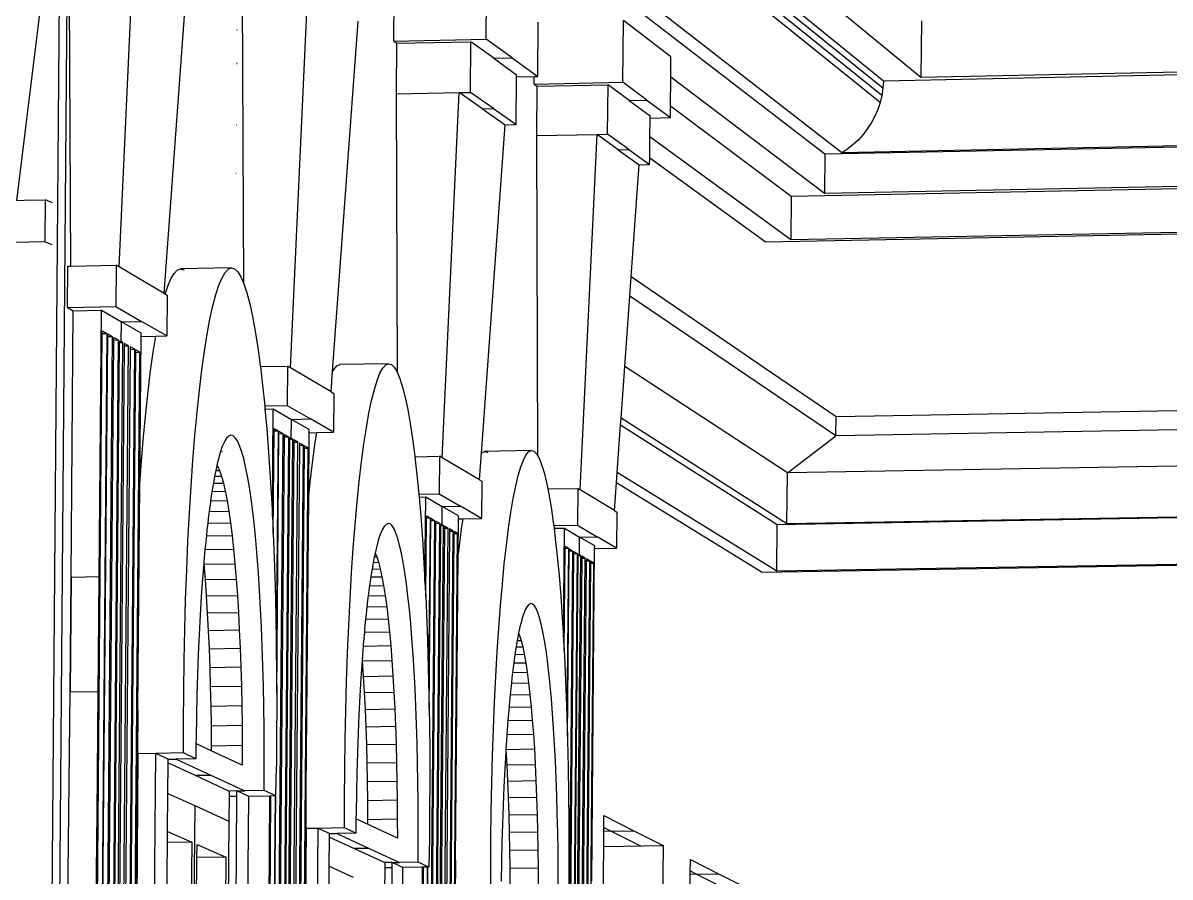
# Model space of a CAD drawing. Extents: x -106 to 80, y -44 to 65.
# Drawn here: x 62.08 to 70.82, y 19.12 to 25.62 of the extents above; entities that cross this region are included whole.
import ezdxf

# ---------------------------------------------------------------- set-up
doc = ezdxf.new("R2010")
doc.units = 0
doc.layers.get('0').update_dxf_attribs({"linetype": 'CONTINUOUS'})

msp = doc.modelspace()

# ---------------------------------------------------------------- linework, layer by layer
for p, q in [((62.0375, 24.2703), (62.4242, 27.378)), ((62.8179, 23.7632), (62.9562, 26.8181)), ((62.1855, -2.7192), (62.4309, 26.7885)), ((62.4494, 23.77), (62.4332, 26.8059)), ((68.9228, 25.205), (67.1838, 26.6389)), ((63.1599, 23.5611), (63.3764, 26.522)), ((68.6335, 25.1235), (66.9532, 26.4844)), ((68.6248, 25.0693), (66.904, 26.4582)), ((62.1266, -2.7403), (62.3679, 26.3141)), ((64.9083, 25.4836), (64.9125, 25.9671)), ((65.612, 25.4988), (65.6163, 25.9827)), ((68.3209, 24.633), (66.6216, 25.9525)), ((63.7665, 23.6357), (63.7562, 25.894)), ((64.121, 22.9956), (64.2553, 25.9051)), ((68.6375, 25.1779), (67.7553, 25.8948)), ((68.1906, 24.621), (66.6203, 25.8323)), ((68.6117, 25.0157), (67.7538, 25.7056)), ((64.443, 22.9666), (64.6372, 25.636)), ((66.0051, 25.2131), (66.0087, 25.6265)), ((66.6535, 25.1693), (66.6577, 25.6406)), ((67.0188, 25.3644), (66.6577, 25.6406)), ((68.9275, 25.6371), (68.9228, 25.205)), ((63.7181, 25.5663), (63.714, 25.5691)), ((64.9083, 25.4836), (65.612, 25.4988)), ((64.9083, 25.4836), (64.9327, 25.4663)), ((64.9294, 25.0809), (64.9327, 25.4663)), ((64.9327, 25.4663), (65.4951, 25.4784)), ((65.4917, 25.0928), (65.4951, 25.4784)), ((65.6704, 25.3518), (65.4951, 25.4784)), ((65.8101, 25.3548), (65.612, 25.4988)), ((65.6704, 25.3518), (65.8101, 25.3548)), ((65.6704, 25.3518), (65.8432, 25.2269)), ((65.8101, 25.3548), (66.0051, 25.2131)), ((67.0174, 25.208), (67.0188, 25.3644)), ((63.716, 25.3091), (63.7118, 25.309)), ((63.7119, 25.3157), (63.716, 25.3158)), ((72.4896, 25.2594), (68.6375, 25.1779)), ((72.7822, 25.2867), (68.9228, 25.205)), ((65.8399, 24.8466), (65.8431, 25.2096)), ((65.8431, 25.2096), (65.8432, 25.2269)), ((65.8431, 25.2096), (65.9787, 25.2125)), ((65.9782, 25.155), (65.9787, 25.2125)), ((65.9782, 25.155), (66.6535, 25.1693)), ((65.9782, 25.155), (66.0006, 25.1388)), ((65.9787, 25.2125), (66.0051, 25.2131)), ((66.8355, 25.0338), (66.6535, 25.1693)), ((67.0155, 24.9865), (67.0174, 25.208)), ((68.1873, 24.3214), (67.0174, 25.208)), ((68.6375, 25.1779), (68.6335, 25.1235)), ((64.9294, 25.0809), (65.4073, 25.091)), ((64.9375, 22.9556), (64.9294, 25.0809)), ((65.2767, 22.3104), (65.4073, 25.091)), ((65.4073, 25.091), (65.4917, 25.0928)), ((65.5832, 24.9671), (65.4073, 25.091)), ((65.667, 24.9688), (65.4917, 25.0928)), ((65.9973, 24.7634), (66.0006, 25.1388)), ((66.0006, 25.1388), (66.5403, 25.1502)), ((66.5369, 24.7746), (66.5403, 25.1502)), ((66.7013, 25.031), (66.5403, 25.1502)), ((68.6248, 25.0693), (68.6117, 25.0157)), ((68.6335, 25.1235), (68.6248, 25.0693)), ((66.7013, 25.031), (66.8355, 25.0338)), ((66.7013, 25.031), (66.8602, 24.9133)), ((66.8355, 25.0338), (67.0147, 24.9003)), ((67.0147, 24.9003), (67.0155, 24.9865)), ((67.9347, 24.2986), (67.0155, 24.9865)), ((68.6117, 25.0157), (68.5941, 24.9631)), ((65.5832, 24.9671), (65.667, 24.9688)), ((65.5832, 24.9671), (65.7566, 24.8449)), ((65.667, 24.9688), (65.8399, 24.8466)), ((66.8588, 24.7552), (66.86, 24.8971)), ((66.86, 24.8971), (66.8602, 24.9133)), ((66.86, 24.8971), (67.0147, 24.9003)), ((68.5723, 24.9121), (68.5465, 24.8631)), ((68.5941, 24.9631), (68.5723, 24.9121)), ((63.7079, 24.8463), (63.712, 24.8464)), ((65.5756, 22.3443), (65.7566, 24.8449)), ((65.7566, 24.8449), (65.8399, 24.8466)), ((68.5168, 24.8165), (68.4835, 24.7728)), ((68.5465, 24.8631), (68.5168, 24.8165)), ((65.9973, 24.7634), (66.456, 24.7729)), ((66.0046, 22.324), (65.9973, 24.7634)), ((66.3285, 22.0656), (66.456, 24.7729)), ((66.456, 24.7729), (66.5369, 24.7746)), ((66.6175, 24.6562), (66.456, 24.7729)), ((66.698, 24.6579), (66.5369, 24.7746)), ((66.8573, 24.5927), (66.8588, 24.7552)), ((67.9312, 23.9684), (66.8588, 24.7552)), ((68.4469, 24.7322), (68.4074, 24.6952)), ((68.4835, 24.7728), (68.4469, 24.7322)), ((66.6175, 24.6562), (66.698, 24.6579)), ((66.6175, 24.6562), (66.7769, 24.5411)), ((66.698, 24.6579), (66.8569, 24.5427)), ((72.031, 24.6997), (68.1906, 24.621)), ((72.1647, 24.7118), (68.3209, 24.633)), ((68.3653, 24.662), (68.3209, 24.633)), ((68.4074, 24.6952), (68.3653, 24.662)), ((66.8569, 24.5427), (66.8573, 24.5927)), ((67.7368, 23.9535), (66.8573, 24.5927)), ((68.1906, 24.621), (68.1873, 24.3214)), ((63.7048, 24.4772), (63.7089, 24.4773)), ((66.7165, 23.6908), (66.7769, 24.5411)), ((66.7769, 24.5411), (66.8569, 24.5427)), ((71.7685, 24.3757), (67.9347, 24.2986)), ((72.0276, 24.3987), (68.1873, 24.3214)), ((67.9347, 24.2986), (67.9312, 23.9684)), ((62.0375, 24.2703), (62.0955, 24.2717)), ((62.0955, 24.2717), (62.2541, 24.2754)), ((62.2541, 24.2754), (62.2514, 23.9542)), ((62.31, 24.252), (62.2541, 24.2754)), ((71.5654, 24.0269), (67.7396, 23.9515)), ((71.7647, 24.044), (67.9312, 23.9684)), ((62.2514, 23.9542), (60.4124, 23.9124)), ((62.3074, 23.9312), (62.2514, 23.9542)), ((67.7396, 23.9515), (67.7368, 23.9535)), ((62.4235, 23.4549), (62.4261, 23.7695)), ((62.4261, 23.7695), (62.4494, 23.77)), ((62.4494, 23.77), (62.7949, 23.7768)), ((62.7949, 23.7768), (62.7922, 23.462)), ((62.8179, 23.7632), (62.7949, 23.7768)), ((63.1599, 23.5611), (62.8179, 23.7632)), ((63.1881, 23.617), (63.212, 23.6731)), ((63.212, 23.6731), (63.2361, 23.7137)), ((63.2361, 23.7137), (63.2604, 23.7386)), ((63.2604, 23.7386), (63.2848, 23.7477)), ((63.6725, 23.7552), (63.2848, 23.7477)), ((63.2848, 23.7477), (63.309, 23.741)), ((63.309, 23.741), (63.3106, 23.7395)), ((63.5771, 23.6246), (63.6007, 23.6807)), ((63.6007, 23.6807), (63.6245, 23.7213)), ((63.6245, 23.7213), (63.6485, 23.7462)), ((63.6485, 23.7462), (63.6725, 23.7552)), ((63.6725, 23.7552), (63.6964, 23.7486)), ((63.6964, 23.7486), (63.7202, 23.7262)), ((63.7202, 23.7262), (63.7437, 23.6882)), ((63.7437, 23.6882), (63.7665, 23.6357)), ((66.7058, 23.5408), (66.7165, 23.6908)), ((66.7165, 23.6908), (67.7282, 22.9983)), ((63.1681, 23.5562), (63.1881, 23.617)), ((63.554, 23.5531), (63.5771, 23.6246)), ((63.7665, 23.6357), (63.7668, 23.6349)), ((63.7668, 23.6349), (63.7894, 23.5666)), ((63.1599, 23.5611), (63.1681, 23.5562)), ((63.1681, 23.5562), (63.1823, 23.5479)), ((63.1823, 23.5479), (63.1797, 23.2375)), ((63.5313, 23.4666), (63.554, 23.5531)), ((63.7894, 23.5666), (63.8114, 23.4835)), ((66.6678, 23.0055), (66.7058, 23.5408)), ((68.2746, 22.4773), (66.7058, 23.5408)), ((62.4235, 23.4549), (62.7922, 23.462)), ((62.4235, 23.4549), (62.4682, 23.4293)), ((62.4514, 21.402), (62.4682, 23.4293)), ((62.4682, 23.4293), (62.6829, 23.4335)), ((62.666, 21.4056), (62.6829, 23.4335)), ((62.6829, 23.4335), (62.8347, 23.346)), ((62.7922, 23.462), (62.9873, 23.3489)), ((63.5092, 23.3655), (63.5313, 23.4666)), ((63.8114, 23.4835), (63.8327, 23.3861)), ((62.8334, 23.1942), (62.8347, 23.346)), ((62.8347, 23.346), (62.9873, 23.3489)), ((62.9848, 23.2595), (62.8347, 23.346)), ((63.1797, 23.2375), (62.9873, 23.3489)), ((63.4878, 23.2501), (63.5092, 23.3655)), ((63.8327, 23.3861), (63.8533, 23.2749)), ((62.5525, 6.8598), (62.6894, 23.2563)), ((62.7234, 23.257), (62.5864, 6.8598)), ((62.7642, 23.2337), (62.6273, 6.8606)), ((62.6894, 23.2563), (62.6896, 23.2763)), ((62.6894, 23.2563), (62.7234, 23.257)), ((62.6896, 23.2763), (62.7234, 23.257)), ((62.7303, 23.2331), (62.7304, 23.253)), ((62.7303, 23.2331), (62.7642, 23.2337)), ((62.7304, 23.253), (62.7642, 23.2337)), ((62.9752, 22.1097), (62.9846, 23.2338)), ((62.9846, 23.2338), (62.9848, 23.2595)), ((62.9846, 23.2338), (63.0965, 23.2359)), ((63.0767, 23.1136), (63.0965, 23.2359)), ((63.0965, 23.2359), (63.1797, 23.2375)), ((63.4671, 23.1209), (63.4878, 23.2501)), ((63.8533, 23.2749), (63.8729, 23.1504)), ((62.5934, 6.8606), (62.7303, 23.2331)), ((62.6403, 6.8615), (62.777, 23.2065)), ((62.8108, 23.2071), (62.674, 6.8615)), ((62.6838, 6.8622), (62.8204, 23.1864)), ((62.7096, 6.8621), (62.8463, 23.1869)), ((62.8559, 23.1616), (62.7194, 6.863)), ((62.7529, 6.863), (62.8895, 23.1623)), ((62.777, 23.2065), (62.7772, 23.2263)), ((62.777, 23.2065), (62.8108, 23.2071)), ((62.7772, 23.2263), (62.8108, 23.2071)), ((62.8204, 23.1864), (62.8205, 23.194)), ((62.8204, 23.1864), (62.8463, 23.1869)), ((62.8205, 23.2016), (62.8334, 23.1942)), ((62.8205, 23.194), (62.8205, 23.2016)), ((62.8205, 23.194), (62.8334, 23.1942)), ((62.8463, 23.1869), (62.8334, 23.1942)), ((62.856, 23.1813), (62.8559, 23.1616)), ((62.8559, 23.1616), (62.8895, 23.1623)), ((62.8895, 23.1623), (62.856, 23.1813)), ((62.9023, 23.1549), (62.9022, 23.1353)), ((62.9357, 23.1359), (62.9023, 23.1549)), ((63.8729, 23.1504), (63.8916, 23.0132)), ((62.9022, 23.1353), (62.7658, 6.8639)), ((62.7992, 6.8639), (62.9357, 23.1359)), ((62.9424, 23.1124), (62.8061, 6.8647)), ((62.8395, 6.8646), (62.9758, 23.113)), ((62.9022, 23.1353), (62.9357, 23.1359)), ((62.9426, 23.132), (62.9424, 23.1124)), ((62.9424, 23.1124), (62.9758, 23.113)), ((62.9758, 23.113), (62.9426, 23.132)), ((63.0567, 22.9713), (63.0767, 23.1136)), ((63.4474, 22.9786), (63.4671, 23.1209)), ((63.4287, 22.8238), (63.4474, 22.9786)), ((63.8916, 23.0132), (63.8927, 23.0041)), ((63.8927, 23.0041), (64.1001, 23.008)), ((63.8927, 23.0041), (63.9093, 22.8639)), ((64.1001, 23.008), (64.0975, 22.7081)), ((64.121, 22.9956), (64.1001, 23.008)), ((64.4317, 22.812), (64.121, 22.9956)), ((64.443, 22.9666), (64.4536, 22.9856)), ((64.4536, 22.9856), (64.4758, 23.0099)), ((64.4758, 23.0099), (64.4981, 23.0192)), ((64.869, 23.0261), (64.4981, 23.0192)), ((64.8035, 22.9531), (64.8252, 22.9925)), ((64.8252, 22.9925), (64.8471, 23.0168)), ((64.8471, 23.0168), (64.869, 23.0261)), ((64.869, 23.0261), (64.8909, 23.0204)), ((64.8909, 23.0204), (64.9126, 22.9996)), ((64.9126, 22.9996), (64.934, 22.964)), ((66.6397, 22.6107), (66.6678, 23.0055)), ((67.9066, 22.1948), (66.6678, 23.0055)), ((67.7282, 22.9983), (68.2761, 22.6232)), ((63.0377, 22.8166), (63.0567, 22.9713)), ((64.4317, 22.812), (64.443, 22.9666)), ((64.7607, 22.8301), (64.7819, 22.8989)), ((64.7819, 22.8989), (64.8035, 22.9531)), ((64.934, 22.964), (64.9375, 22.9556)), ((64.9375, 22.9556), (64.9551, 22.9136)), ((64.9551, 22.9136), (64.9757, 22.8489)), ((63.0198, 22.65), (63.0377, 22.8166)), ((63.411, 22.6572), (63.4287, 22.8238)), ((63.9093, 22.8639), (63.9256, 22.7049)), ((64.4317, 22.812), (64.4522, 22.8)), ((64.4522, 22.8), (64.4496, 22.504)), ((64.74, 22.7469), (64.7607, 22.8301)), ((64.9757, 22.8489), (64.9958, 22.7701)), ((64.7197, 22.6498), (64.74, 22.7469)), ((64.9958, 22.7701), (65.0152, 22.6776)), ((63.0031, 22.4724), (63.0198, 22.65)), ((63.3945, 22.4795), (63.411, 22.6572)), ((63.9256, 22.7049), (64.0975, 22.7081)), ((63.9256, 22.7049), (63.9258, 22.7033)), ((63.9258, 22.7033), (63.9278, 22.681)), ((63.9278, 22.681), (63.9912, 22.6821)), ((63.9278, 22.681), (63.9411, 22.532)), ((63.9842, 21.863), (63.9912, 22.6821)), ((63.9912, 22.6821), (64.1291, 22.6027)), ((64.0975, 22.7081), (64.2748, 22.6054)), ((64.7001, 22.539), (64.7197, 22.6498)), ((65.0152, 22.6776), (65.0339, 22.5719)), ((68.2746, 22.4773), (68.2761, 22.6232)), ((68.2761, 22.6232), (71.5525, 22.6825)), ((64.1278, 22.458), (64.1291, 22.6027)), ((64.1291, 22.6027), (64.2748, 22.6054)), ((64.2655, 22.5241), (64.1291, 22.6027)), ((64.4496, 22.504), (64.2748, 22.6054)), ((64.6813, 22.4152), (64.7001, 22.539)), ((65.0339, 22.5719), (65.0518, 22.4534)), ((66.6103, 22.197), (66.6359, 22.5571)), ((66.6359, 22.5571), (66.6397, 22.6107)), ((67.828, 21.8004), (66.6359, 22.5571)), ((67.9026, 21.8061), (66.6397, 22.6107)), ((72.1165, 22.5462), (68.2746, 22.4773)), ((62.9877, 22.2846), (63.0031, 22.4724)), ((63.3792, 22.2916), (63.3945, 22.4795)), ((63.6359, 22.4589), (63.6194, 22.4323)), ((63.6525, 22.4752), (63.6359, 22.4589)), ((63.6691, 22.4813), (63.6525, 22.4752)), ((63.6857, 22.4772), (63.6691, 22.4813)), ((63.7021, 22.4628), (63.6857, 22.4772)), ((63.7184, 22.4382), (63.7021, 22.4628)), ((63.9411, 22.532), (63.9552, 22.3508)), ((64.0649, 22.4939), (63.9863, 13.2848)), ((63.9903, 21.7324), (63.997, 22.5145)), ((63.997, 22.5145), (63.9972, 22.5326)), ((63.997, 22.5145), (64.0279, 22.515)), ((63.9972, 22.5326), (64.0279, 22.515)), ((63.9981, 13.2822), (64.0766, 22.4692)), ((64.0279, 22.515), (64.0141, 20.8951)), ((64.0172, 20.5144), (64.0341, 22.4934)), ((64.1073, 22.4697), (64.0287, 13.2754)), ((64.0341, 22.4934), (64.0342, 22.5114)), ((64.0341, 22.4934), (64.0649, 22.4939)), ((64.0342, 22.5114), (64.0649, 22.4939)), ((64.0376, 13.2734), (64.116, 22.4509)), ((64.061, 13.2682), (64.1395, 22.4513)), ((64.0766, 22.4692), (64.0767, 22.4872)), ((64.0766, 22.4692), (64.1073, 22.4697)), ((64.0767, 22.4872), (64.1073, 22.4697)), ((64.116, 22.4578), (64.1161, 22.4647)), ((64.116, 22.4578), (64.1278, 22.458)), ((64.116, 22.4509), (64.116, 22.4578)), ((64.116, 22.4509), (64.1395, 22.4513)), ((64.1161, 22.4647), (64.1278, 22.458)), ((64.1395, 22.4513), (64.1278, 22.458)), ((64.2612, 22.0181), (64.2653, 22.5007)), ((64.2653, 22.5007), (64.2655, 22.5241)), ((64.2653, 22.5007), (64.3222, 22.5017)), ((64.3078, 22.4085), (64.3222, 22.5017)), ((64.3222, 22.5017), (64.4496, 22.504)), ((65.0518, 22.4534), (65.0688, 22.3228)), ((67.9066, 22.1948), (68.2746, 22.4773)), ((63.5955, 22.3735), (63.587, 22.3489)), ((63.6031, 22.3956), (63.5955, 22.3735)), ((63.6194, 22.4323), (63.6031, 22.3956)), ((63.7344, 22.4037), (63.7184, 22.4382)), ((63.7502, 22.3592), (63.7344, 22.4037)), ((64.1903, 22.4044), (64.0576, 6.8909)), ((64.1482, 22.4284), (64.0699, 13.2662)), ((64.088, 6.8909), (64.2207, 22.405)), ((64.2268, 22.3836), (64.0943, 6.8916)), ((64.1003, 13.2595), (64.1787, 22.429)), ((64.1246, 6.8916), (64.2572, 22.3842)), ((64.1483, 22.4463), (64.1482, 22.4284)), ((64.1482, 22.4284), (64.1787, 22.429)), ((64.1787, 22.429), (64.1483, 22.4463)), ((64.1904, 22.4223), (64.1903, 22.4044)), ((64.1903, 22.4044), (64.2207, 22.405)), ((64.2207, 22.405), (64.1904, 22.4223)), ((64.227, 22.4014), (64.2268, 22.3836)), ((64.2268, 22.3836), (64.2572, 22.3842)), ((64.2572, 22.3842), (64.227, 22.4014)), ((64.2895, 22.2722), (64.3078, 22.4085)), ((64.6632, 22.2788), (64.6813, 22.4152)), ((65.9553, 22.3643), (65.5995, 22.3579)), ((65.9352, 22.3548), (65.9553, 22.3643)), ((65.9553, 22.3643), (65.9753, 22.3593)), ((62.9752, 22.1097), (62.9877, 22.2846)), ((63.3653, 22.0944), (63.3792, 22.2916)), ((63.5712, 22.2924), (63.5622, 22.2537)), ((63.587, 22.3489), (63.5712, 22.2924)), ((63.6003, 22.36), (63.6017, 22.356)), ((63.7656, 22.305), (63.7502, 22.3592)), ((63.7805, 22.2415), (63.7656, 22.305)), ((63.9552, 22.3508), (63.968, 22.1606)), ((64.646, 22.1306), (64.6632, 22.2788)), ((65.0688, 22.3228), (65.0693, 22.3184)), ((65.0693, 22.3184), (65.2576, 22.3217)), ((65.0693, 22.3184), (65.0849, 22.1806)), ((65.2576, 22.3217), (65.2551, 22.035)), ((65.2767, 22.3104), (65.2576, 22.3217)), ((65.561, 22.1425), (65.2767, 22.3104)), ((65.561, 22.1425), (65.5756, 22.3443)), ((65.5756, 22.3443), (65.5791, 22.3485)), ((65.5791, 22.3485), (65.5995, 22.3579)), ((65.5995, 22.3579), (65.6199, 22.3529)), ((65.6199, 22.3529), (65.6237, 22.3493)), ((65.8753, 22.2404), (65.8951, 22.2928)), ((65.8951, 22.2928), (65.9151, 22.331)), ((65.9151, 22.331), (65.9352, 22.3548)), ((65.9753, 22.3593), (65.9952, 22.3399)), ((65.9952, 22.3399), (66.0046, 22.324)), ((66.0046, 22.324), (66.0149, 22.3063)), ((66.0149, 22.3063), (66.0342, 22.2587)), ((63.5532, 22.2136), (63.5445, 22.1696)), ((63.5558, 22.2262), (63.5532, 22.2136)), ((63.5532, 22.2136), (63.5814, 22.2141)), ((63.5608, 22.2477), (63.5558, 22.2262)), ((63.5622, 22.2537), (63.5608, 22.2477)), ((63.5608, 22.2477), (63.566, 22.2478)), ((63.5622, 22.2537), (63.566, 22.2478)), ((63.566, 22.2478), (63.5814, 22.2141)), ((63.5814, 22.2141), (63.5965, 22.1705)), ((63.795, 22.1687), (63.7805, 22.2415)), ((64.2721, 22.124), (64.2895, 22.2722)), ((65.8558, 22.174), (65.8753, 22.2404)), ((66.0342, 22.2587), (66.0531, 22.1972)), ((66.0531, 22.1972), (66.0715, 22.1222)), ((66.6049, 22.1202), (66.6103, 22.197)), ((67.8242, 21.4455), (66.6103, 22.197)), ((67.9026, 21.8061), (67.9066, 22.1948)), ((71.739, 22.2623), (67.9066, 22.1948)), ((62.9607, 20.3871), (62.9752, 22.1097)), ((63.5348, 22.1161), (63.5262, 22.0663)), ((63.5408, 22.1508), (63.5348, 22.1161)), ((63.5348, 22.1161), (63.6112, 22.1174)), ((63.5445, 22.1696), (63.5408, 22.1508)), ((63.5445, 22.1696), (63.5965, 22.1705)), ((63.5965, 22.1705), (63.6112, 22.1174)), ((63.6112, 22.1174), (63.6255, 22.055)), ((63.8089, 22.087), (63.795, 22.1687)), ((63.968, 22.1606), (63.9794, 21.9622)), ((64.2612, 22.0181), (64.2721, 22.124)), ((64.6298, 21.9711), (64.646, 22.1306)), ((65.0849, 22.1806), (65.0994, 22.0323)), ((65.561, 22.1425), (65.5797, 22.1315)), ((65.5797, 22.1315), (65.5772, 21.8483)), ((65.8368, 22.0938), (65.8558, 22.174)), ((66.0715, 22.1222), (66.0815, 22.0723)), ((66.5897, 21.9072), (66.6049, 22.1202)), ((67.7141, 21.4373), (66.6049, 22.1202)), ((63.3527, 21.8887), (63.3653, 22.0944)), ((63.5243, 22.0533), (63.5135, 21.9814)), ((63.5262, 22.0663), (63.5243, 22.0533)), ((63.5243, 22.0533), (63.6255, 22.055)), ((63.6255, 22.055), (63.6393, 21.9836)), ((63.8222, 21.9969), (63.8089, 22.087)), ((64.2421, 19.7854), (64.2612, 22.0181)), ((65.0994, 22.0323), (65.2551, 22.035)), ((65.0994, 22.0323), (65.0999, 22.0275)), ((65.0999, 22.0275), (65.1014, 22.0104)), ((65.1014, 22.0104), (65.1515, 22.0113)), ((65.1459, 21.3681), (65.1515, 22.0113)), ((65.1515, 22.0113), (65.2776, 21.9386)), ((65.2551, 22.035), (65.4172, 21.9411)), ((65.8182, 22.0004), (65.8368, 22.0938)), ((66.0815, 22.0723), (66.3109, 22.0763)), ((66.0815, 22.0723), (66.0892, 22.0341)), ((66.0892, 22.0341), (66.1064, 21.9333)), ((66.3109, 22.0763), (66.3085, 21.797)), ((66.3285, 22.0656), (66.3109, 22.0763)), ((66.5897, 21.9072), (66.3285, 22.0656)), ((63.5123, 21.973), (63.5028, 21.9009)), ((63.5135, 21.9814), (63.5123, 21.973)), ((63.5135, 21.9814), (63.6393, 21.9836)), ((63.6393, 21.9836), (63.6526, 21.9035)), ((63.8349, 21.8985), (63.8222, 21.9969)), ((63.9794, 21.9622), (63.9842, 21.863)), ((64.6147, 21.801), (64.6298, 21.9711)), ((65.1014, 22.0104), (65.1138, 21.8641)), ((65.2764, 21.8003), (65.2776, 21.9386)), ((65.2776, 21.9386), (65.4172, 21.9411)), ((65.4025, 21.8667), (65.2776, 21.9386)), ((65.5772, 21.8483), (65.4172, 21.9411)), ((65.8001, 21.8939), (65.8182, 22.0004)), ((66.1064, 21.9333), (66.1227, 21.8203)), ((63.3416, 21.6755), (63.3527, 21.8887)), ((63.4989, 21.8715), (63.492, 21.812)), ((63.5028, 21.9009), (63.4989, 21.8715)), ((63.5028, 21.9009), (63.6526, 21.9035)), ((63.6526, 21.9035), (63.6652, 21.815)), ((63.8469, 21.7924), (63.8349, 21.8985)), ((63.9842, 21.863), (63.9894, 21.7566)), ((65.1138, 21.8641), (65.1266, 21.6914)), ((65.1516, 21.2541), (65.1568, 21.8519)), ((65.1568, 21.8519), (65.1569, 21.8684)), ((65.1568, 21.8519), (65.185, 21.8524)), ((65.1569, 21.8684), (65.185, 21.8524)), ((65.185, 21.8524), (65.1741, 20.6011)), ((65.1907, 21.8326), (65.1908, 21.8491)), ((65.1908, 21.8491), (65.2189, 21.8331)), ((65.3999, 21.567), (65.4023, 21.8453)), ((65.4023, 21.8453), (65.4025, 21.8667)), ((65.4023, 21.8453), (65.4361, 21.8459)), ((65.4247, 21.7688), (65.4361, 21.8459)), ((65.4361, 21.8459), (65.5772, 21.8483)), ((65.7828, 21.7749), (65.8001, 21.8939)), ((66.5897, 21.9072), (66.6069, 21.8968)), ((66.6069, 21.8968), (66.6045, 21.6209)), ((71.6582, 21.8661), (67.828, 21.8004)), ((71.7347, 21.8718), (67.9026, 21.8061)), ((63.4862, 21.762), (63.4814, 21.7152)), ((63.492, 21.812), (63.4862, 21.762)), ((63.492, 21.812), (63.6652, 21.815)), ((63.6652, 21.815), (63.6772, 21.7186)), ((63.8581, 21.679), (63.8469, 21.7924)), ((63.9894, 21.7566), (63.9903, 21.7324)), ((64.6006, 21.6213), (64.6147, 21.801)), ((64.8199, 21.7613), (64.805, 21.7258)), ((64.835, 21.787), (64.8199, 21.7613)), ((64.8501, 21.8031), (64.835, 21.787)), ((64.8653, 21.8093), (64.8501, 21.8031)), ((64.8804, 21.8057), (64.8653, 21.8093)), ((64.8954, 21.7924), (64.8804, 21.8057)), ((64.9103, 21.7693), (64.8954, 21.7924)), ((64.9249, 21.7366), (64.9103, 21.7693)), ((65.2189, 21.8331), (65.1423, 13.0282)), ((65.1532, 13.0258), (65.2295, 21.8105)), ((65.1782, 20.3942), (65.1907, 21.8326)), ((65.2576, 21.811), (65.1812, 13.0196)), ((65.1893, 13.0178), (65.2656, 21.7938)), ((65.1907, 21.8326), (65.2189, 21.8331)), ((65.2107, 13.013), (65.2871, 21.7941)), ((65.295, 21.7732), (65.2188, 13.0112)), ((65.2295, 21.8105), (65.2297, 21.8269)), ((65.2295, 21.8105), (65.2576, 21.811)), ((65.2297, 21.8269), (65.2576, 21.811)), ((65.2322, 6.9105), (65.3614, 21.7517)), ((65.2467, 13.0051), (65.323, 21.7737)), ((65.3336, 21.7513), (65.2574, 13.0027)), ((65.2656, 21.8001), (65.2657, 21.8064)), ((65.2656, 21.8001), (65.2764, 21.8003)), ((65.2656, 21.7938), (65.2656, 21.8001)), ((65.2656, 21.7938), (65.2871, 21.7941)), ((65.2657, 21.8064), (65.2764, 21.8003)), ((65.2871, 21.7941), (65.2764, 21.8003)), ((65.2952, 21.7895), (65.295, 21.7732)), ((65.295, 21.7732), (65.323, 21.7737)), ((65.323, 21.7737), (65.2952, 21.7895)), ((65.3337, 21.7676), (65.3336, 21.7513)), ((65.3336, 21.7513), (65.3614, 21.7517)), ((65.3614, 21.7517), (65.3337, 21.7676)), ((65.4079, 21.6379), (65.4247, 21.7688)), ((65.7661, 21.644), (65.7828, 21.7749)), ((66.1227, 21.8203), (66.126, 21.7939)), ((66.126, 21.7939), (66.3085, 21.797)), ((66.126, 21.7939), (66.1286, 21.7733)), ((66.1286, 21.7733), (66.2075, 21.7747)), ((66.1286, 21.7733), (66.1383, 21.6956)), ((66.2002, 20.9416), (66.2075, 21.7747)), ((66.2075, 21.7747), (66.3234, 21.7061)), ((66.3085, 21.797), (66.4574, 21.7084)), ((67.8242, 21.4455), (67.828, 21.8004)), ((63.332, 21.4559), (63.3416, 21.6755)), ((63.4814, 21.7152), (63.4742, 21.645)), ((63.4814, 21.7152), (63.6772, 21.7186)), ((63.6772, 21.7186), (63.6884, 21.6146)), ((63.8685, 21.5588), (63.8581, 21.679)), ((63.9903, 21.7324), (63.9979, 21.5445)), ((64.7903, 21.6808), (64.7758, 21.6265)), ((64.7955, 21.6967), (64.7903, 21.6808)), ((64.805, 21.7258), (64.7955, 21.6967)), ((64.7959, 21.6954), (64.7972, 21.6916)), ((64.9393, 21.6945), (64.9249, 21.7366)), ((64.9533, 21.6432), (64.9393, 21.6945)), ((65.1266, 21.6914), (65.1382, 21.5099)), ((65.367, 21.7322), (65.2379, 6.9112)), ((65.2656, 6.9111), (65.3948, 21.7327)), ((65.3672, 21.7485), (65.367, 21.7322)), ((65.367, 21.7322), (65.3948, 21.7327)), ((65.3948, 21.7327), (65.3672, 21.7485)), ((66.1383, 21.6956), (66.153, 21.5598)), ((66.3222, 21.5713), (66.3234, 21.7061)), ((66.3234, 21.7061), (66.4574, 21.7084)), ((66.4382, 21.6383), (66.3234, 21.7061)), ((66.6045, 21.6209), (66.4574, 21.7084)), ((63.4711, 21.6109), (63.4629, 21.5209)), ((63.4742, 21.645), (63.4711, 21.6109)), ((63.4711, 21.6109), (63.6884, 21.6146)), ((63.6884, 21.6146), (63.6989, 21.5036)), ((64.5878, 21.4326), (64.6006, 21.6213)), ((64.7663, 21.5835), (64.7617, 21.563)), ((64.7758, 21.6265), (64.7663, 21.5835)), ((64.7663, 21.5835), (64.7786, 21.5555)), ((64.9669, 21.5828), (64.9533, 21.6432)), ((64.9801, 21.5136), (64.9669, 21.5828)), ((65.3999, 21.567), (65.4079, 21.6379)), ((65.7503, 21.5017), (65.7661, 21.644)), ((66.2693, 21.6023), (66.1916, 12.7953)), ((66.2015, 12.7931), (66.2791, 21.581)), ((66.2054, 20.8445), (66.2123, 21.6201)), ((66.2123, 21.6201), (66.2124, 21.6357)), ((66.2123, 21.6201), (66.2382, 21.6205)), ((66.2124, 21.6357), (66.2382, 21.6205)), ((66.2382, 21.6205), (66.2268, 20.3304)), ((66.3049, 21.5815), (66.2272, 12.7874)), ((66.2309, 20.1871), (66.2434, 21.6019)), ((66.2434, 21.6019), (66.2436, 21.6174)), ((66.2434, 21.6019), (66.2693, 21.6023)), ((66.2436, 21.6174), (66.2693, 21.6023)), ((66.2791, 21.581), (66.2793, 21.5965)), ((66.2791, 21.581), (66.3049, 21.5815)), ((66.2793, 21.5965), (66.3049, 21.5815)), ((66.3123, 21.5712), (66.3124, 21.5771)), ((66.3124, 21.5771), (66.3222, 21.5713)), ((66.4156, 19.0854), (66.438, 21.6181)), ((66.438, 21.6181), (66.4382, 21.6383)), ((66.438, 21.6181), (66.6045, 21.6209)), ((63.4616, 21.5044), (63.4525, 21.3904)), ((63.4629, 21.5209), (63.4616, 21.5044)), ((63.4616, 21.5044), (63.4621, 21.4996)), ((63.4621, 21.4996), (63.6989, 21.5036)), ((63.4621, 21.4996), (63.4719, 21.382)), ((63.6989, 21.5036), (63.7086, 21.3859)), ((63.8781, 21.4321), (63.8685, 21.5588)), ((63.9979, 21.5445), (64.0049, 21.327)), ((64.748, 21.4906), (64.7434, 21.4629)), ((64.7523, 21.5136), (64.748, 21.4906)), ((64.7602, 21.5552), (64.7523, 21.5136)), ((64.7523, 21.5136), (64.7924, 21.5143)), ((64.7617, 21.563), (64.7602, 21.5552)), ((64.7602, 21.5552), (64.7786, 21.5555)), ((64.7786, 21.5555), (64.7924, 21.5143)), ((64.7924, 21.5143), (64.8058, 21.4639)), ((64.9928, 21.4359), (64.9801, 21.5136)), ((65.1382, 21.5099), (65.1459, 21.3681)), ((65.3796, 19.2468), (65.3999, 21.567)), ((65.7354, 21.3487), (65.7503, 21.5017)), ((66.153, 21.5598), (66.1667, 21.4135)), ((66.2347, 12.7858), (66.3123, 21.5652)), ((66.2544, 12.7814), (66.3321, 21.5656)), ((66.3393, 21.5458), (66.2618, 12.7797)), ((66.2724, 7.0644), (66.4004, 21.5256)), ((66.4055, 21.5072), (66.2777, 7.0649)), ((66.2874, 12.7741), (66.365, 21.5463)), ((66.3747, 21.5251), (66.2973, 12.7719)), ((66.3032, 7.0648), (66.431, 21.5076)), ((66.3123, 21.5712), (66.3222, 21.5713)), ((66.3123, 21.5652), (66.3123, 21.5712)), ((66.3123, 21.5652), (66.3321, 21.5656)), ((66.3321, 21.5656), (66.3222, 21.5713)), ((66.3395, 21.5612), (66.3393, 21.5458)), ((66.3393, 21.5458), (66.365, 21.5463)), ((66.365, 21.5463), (66.3395, 21.5612)), ((66.3749, 21.5405), (66.3747, 21.5251)), ((66.3747, 21.5251), (66.4004, 21.5256)), ((66.4004, 21.5256), (66.3749, 21.5405)), ((66.4056, 21.5225), (66.4055, 21.5072)), ((66.4055, 21.5072), (66.431, 21.5076)), ((66.431, 21.5076), (66.4056, 21.5225)), ((71.5413, 21.5013), (67.7141, 21.4373)), ((71.6542, 21.5096), (67.8242, 21.4455)), ((62.4509, 21.4022), (62.4436, 20.5265)), ((62.4441, 20.5265), (62.4514, 21.402)), ((62.4514, 21.402), (62.666, 21.4056)), ((62.6483, 19.2844), (62.666, 21.4056)), ((63.3239, 21.2308), (63.332, 21.4559)), ((63.8869, 21.2996), (63.8781, 21.4321)), ((64.5762, 21.236), (64.5878, 21.4326)), ((64.7337, 21.4032), (64.724, 21.3349)), ((64.7347, 21.4095), (64.7337, 21.4032)), ((64.7337, 21.4032), (64.8188, 21.4046)), ((64.7434, 21.4629), (64.7347, 21.4095)), ((64.7434, 21.4629), (64.8058, 21.4639)), ((64.8058, 21.4639), (64.8188, 21.4046)), ((64.8188, 21.4046), (64.8314, 21.3367)), ((65.0049, 21.3501), (64.9928, 21.4359)), ((66.1667, 21.4135), (66.1794, 21.2573)), ((63.4525, 21.3904), (63.443, 21.2539)), ((63.4719, 21.382), (63.7086, 21.3859)), ((63.4719, 21.382), (63.4808, 21.2583)), ((63.7086, 21.3859), (63.7175, 21.2622)), ((64.0049, 21.327), (64.0104, 21.1051)), ((64.7218, 21.3202), (64.7141, 21.2583)), ((64.724, 21.3349), (64.7218, 21.3202)), ((64.724, 21.3349), (64.8314, 21.3367)), ((64.8314, 21.3367), (64.8434, 21.2605)), ((65.0164, 21.2564), (65.0049, 21.3501)), ((65.1459, 21.3681), (65.1485, 21.3206)), ((65.1485, 21.3206), (65.1516, 21.2541)), ((65.7214, 21.1856), (65.7354, 21.3487)), ((63.3174, 21.0014), (63.3239, 21.2308)), ((63.443, 21.2539), (63.4343, 21.112)), ((63.4808, 21.2583), (63.7175, 21.2622)), ((63.4808, 21.2583), (63.4889, 21.129)), ((63.7175, 21.2622), (63.7255, 21.1329)), ((63.8947, 21.1618), (63.8869, 21.2996)), ((64.566, 21.0322), (64.5762, 21.236)), ((64.7141, 21.2583), (64.7096, 21.2229)), ((64.7141, 21.2583), (64.8434, 21.2605)), ((64.8434, 21.2605), (64.8549, 21.1762)), ((65.0273, 21.1553), (65.0164, 21.2564)), ((65.1516, 21.2541), (65.1575, 21.1243)), ((66.1794, 21.2573), (66.191, 21.0921)), ((63.9017, 21.0191), (63.8947, 21.1618)), ((64.7041, 21.1738), (64.6979, 21.118)), ((64.7096, 21.2229), (64.7041, 21.1738)), ((64.7041, 21.1738), (64.8549, 21.1762)), ((64.8549, 21.1762), (64.8658, 21.0844)), ((65.0375, 21.0472), (65.0273, 21.1553)), ((65.7085, 21.0133), (65.7214, 21.1856)), ((65.9096, 21.1522), (65.8959, 21.1179)), ((65.9234, 21.1772), (65.9096, 21.1522)), ((65.9373, 21.1929), (65.9234, 21.1772)), ((65.9512, 21.1992), (65.9373, 21.1929)), ((65.9651, 21.1961), (65.9512, 21.1992)), ((65.9789, 21.1837), (65.9651, 21.1961)), ((65.9925, 21.1619), (65.9789, 21.1837)), ((66.0059, 21.131), (65.9925, 21.1619)), ((63.4343, 21.112), (63.4266, 20.9652)), ((63.4889, 21.129), (63.7255, 21.1329)), ((63.4889, 21.129), (63.496, 20.9947)), ((63.7255, 21.1329), (63.7325, 20.9986)), ((64.0104, 21.1051), (64.0141, 20.8951)), ((64.6943, 21.0816), (64.6869, 21.006)), ((64.6979, 21.118), (64.6943, 21.0816)), ((64.6943, 21.0816), (64.8658, 21.0844)), ((64.8658, 21.0844), (64.876, 20.9853)), ((65.1575, 21.1243), (65.1652, 20.9218)), ((65.8824, 21.0745), (65.8691, 21.0222)), ((65.8846, 21.0815), (65.8824, 21.0745)), ((65.8959, 21.1179), (65.8846, 21.0815)), ((66.0191, 21.091), (66.0059, 21.131)), ((66.0319, 21.0421), (66.0191, 21.091)), ((66.191, 21.0921), (66.2002, 20.9416)), ((63.3125, 20.7687), (63.3174, 21.0014)), ((63.4266, 20.9652), (63.4198, 20.8142)), ((63.496, 20.9947), (63.7325, 20.9986)), ((63.496, 20.9947), (63.5022, 20.856)), ((63.7325, 20.9986), (63.7387, 20.8598)), ((63.9076, 20.8723), (63.9017, 21.0191)), ((64.5571, 20.8223), (64.566, 21.0322)), ((64.6849, 20.9822), (64.6766, 20.8873)), ((64.6869, 21.006), (64.6849, 20.9822)), ((64.6849, 20.9822), (64.876, 20.9853)), ((64.876, 20.9853), (64.8856, 20.8794)), ((65.047, 20.9325), (65.0375, 21.0472)), ((65.6966, 20.8325), (65.7085, 21.0133)), ((65.8588, 20.9737), (65.8561, 20.9611)), ((65.8691, 21.0222), (65.8588, 20.9737)), ((65.8588, 20.9737), (65.8657, 20.9576)), ((66.0444, 20.9846), (66.0319, 21.0421)), ((66.0565, 20.9186), (66.0444, 20.9846)), ((64.0141, 20.8951), (64.0143, 20.8796)), ((64.0143, 20.8796), (64.0167, 20.6516)), ((64.6757, 20.876), (64.6674, 20.7679)), ((64.6766, 20.8873), (64.6757, 20.876)), ((64.6757, 20.876), (64.8856, 20.8794)), ((64.8856, 20.8794), (64.8944, 20.7672)), ((65.0557, 20.8117), (65.047, 20.9325)), ((65.1652, 20.9218), (65.1715, 20.7141)), ((65.8435, 20.8915), (65.84, 20.8696)), ((65.8483, 20.9179), (65.8435, 20.8915)), ((65.8554, 20.9574), (65.8483, 20.9179)), ((65.8483, 20.9179), (65.8783, 20.9184)), ((65.8561, 20.9611), (65.8554, 20.9574)), ((65.8554, 20.9574), (65.8657, 20.9576)), ((65.8657, 20.9576), (65.8783, 20.9184)), ((65.8783, 20.9184), (65.8906, 20.8705)), ((66.0681, 20.8445), (66.0565, 20.9186)), ((66.2002, 20.9416), (66.2016, 20.9186)), ((66.2016, 20.9186), (66.2054, 20.8445)), ((63.4198, 20.8142), (63.414, 20.6596)), ((63.5022, 20.856), (63.7387, 20.8598)), ((63.5022, 20.856), (63.5075, 20.7135)), ((63.7387, 20.8598), (63.7438, 20.7173)), ((63.9126, 20.7218), (63.9076, 20.8723)), ((64.5496, 20.6073), (64.5571, 20.8223)), ((65.0637, 20.6853), (65.0557, 20.8117)), ((65.6859, 20.644), (65.6966, 20.8325)), ((65.8311, 20.8128), (65.8222, 20.7478)), ((65.8311, 20.8128), (65.9025, 20.814)), ((65.8312, 20.8136), (65.8311, 20.8128)), ((65.84, 20.8696), (65.8312, 20.8136)), ((65.84, 20.8696), (65.8906, 20.8705)), ((65.8906, 20.8705), (65.9025, 20.814)), ((65.9025, 20.814), (65.914, 20.7492)), ((66.0791, 20.7626), (66.0681, 20.8445)), ((66.2054, 20.8445), (66.211, 20.7375)), ((63.3093, 20.5338), (63.3125, 20.7687)), ((63.5075, 20.7135), (63.7438, 20.7173)), ((63.5075, 20.7135), (63.5117, 20.5677)), ((63.7438, 20.7173), (63.748, 20.5714)), ((63.9166, 20.5682), (63.9126, 20.7218)), ((64.667, 20.7625), (64.6582, 20.6319)), ((64.6674, 20.7679), (64.667, 20.7625)), ((64.6674, 20.7679), (64.6678, 20.7636)), ((64.6678, 20.7636), (64.8944, 20.7672)), ((64.6678, 20.7636), (64.6759, 20.6456)), ((64.8944, 20.7672), (64.9024, 20.6492)), ((65.1715, 20.7141), (65.1741, 20.6011)), ((65.8194, 20.7278), (65.813, 20.6747)), ((65.8222, 20.7478), (65.8194, 20.7278)), ((65.8222, 20.7478), (65.914, 20.7492)), ((65.914, 20.7492), (65.925, 20.6765)), ((66.0897, 20.6731), (66.0791, 20.7626)), ((66.211, 20.7375), (66.2192, 20.5496)), ((63.414, 20.6596), (63.4093, 20.5021)), ((64.0167, 20.6516), (64.0172, 20.5144)), ((64.6582, 20.6319), (64.6503, 20.4962)), ((64.6759, 20.6456), (64.9024, 20.6492)), ((64.6759, 20.6456), (64.6832, 20.5222)), ((64.9024, 20.6492), (64.9096, 20.5258)), ((65.0708, 20.5537), (65.0637, 20.6853)), ((65.6764, 20.4488), (65.6859, 20.644)), ((65.8082, 20.6344), (65.8038, 20.594)), ((65.813, 20.6747), (65.8082, 20.6344)), ((65.813, 20.6747), (65.925, 20.6765)), ((65.925, 20.6765), (65.9355, 20.596)), ((66.0996, 20.5766), (66.0897, 20.6731)), ((62.3682, 13.6445), (62.4436, 20.5265)), ((62.4436, 20.5265), (62.4441, 20.5265)), ((62.4441, 20.5265), (62.6582, 20.5299)), ((62.6582, 20.5299), (62.5828, 13.6461)), ((62.648, 19.2844), (62.6582, 20.5299)), ((63.3077, 20.2978), (63.3093, 20.5338)), ((63.5117, 20.5677), (63.748, 20.5714)), ((63.5117, 20.5677), (63.5149, 20.4193)), ((63.748, 20.5714), (63.7512, 20.423)), ((63.9195, 20.4123), (63.9166, 20.5682)), ((64.5436, 20.3881), (64.5496, 20.6073)), ((64.6832, 20.5222), (64.9096, 20.5258)), ((64.9096, 20.5258), (64.916, 20.3976)), ((65.077, 20.4176), (65.0708, 20.5537)), ((65.1741, 20.6011), (65.1764, 20.5021)), ((65.7974, 20.5338), (65.7948, 20.5059)), ((65.8038, 20.594), (65.7974, 20.5338)), ((65.8038, 20.594), (65.9355, 20.596)), ((65.9355, 20.596), (65.9455, 20.5083)), ((66.1089, 20.4733), (66.0996, 20.5766)), ((66.2192, 20.5496), (66.2261, 20.3558)), ((63.4093, 20.5021), (63.4056, 20.3422)), ((64.0172, 20.5144), (64.0175, 20.4221)), ((64.6503, 20.4962), (64.6431, 20.3559)), ((64.6832, 20.5222), (64.6897, 20.3941)), ((65.1764, 20.5021), (65.1782, 20.3942)), ((65.6682, 20.2478), (65.6764, 20.4488)), ((65.7948, 20.5059), (65.7873, 20.4263)), ((65.7948, 20.5059), (65.9455, 20.5083)), ((65.9455, 20.5083), (65.9548, 20.4136)), ((66.1176, 20.3636), (66.1089, 20.4733)), ((62.9282, 16.5064), (62.9612, 20.3871)), ((62.9282, 16.5064), (62.9607, 20.3871)), ((62.9592, 20.0566), (62.9612, 20.3871)), ((62.9607, 20.3871), (62.9612, 20.3871)), ((63.5149, 20.4193), (63.7512, 20.423)), ((63.5149, 20.4193), (63.5171, 20.269)), ((63.7512, 20.423), (63.7533, 20.2726)), ((63.9215, 20.2545), (63.9195, 20.4123)), ((64.0175, 20.4221), (64.0168, 20.1922)), ((64.539, 20.1658), (64.5436, 20.3881)), ((64.6431, 20.3559), (64.6369, 20.2116)), ((64.6897, 20.3941), (64.916, 20.3976)), ((64.6897, 20.3941), (64.6953, 20.2617)), ((64.916, 20.3976), (64.9216, 20.2652)), ((65.0824, 20.2774), (65.077, 20.4176)), ((65.1782, 20.3942), (65.1799, 20.2866)), ((65.786, 20.411), (65.7777, 20.3125)), ((65.7873, 20.4263), (65.786, 20.411)), ((65.786, 20.411), (65.9548, 20.4136)), ((65.9548, 20.4136), (65.9635, 20.3124)), ((66.1255, 20.2481), (66.1176, 20.3636)), ((66.2261, 20.3558), (66.2268, 20.3304)), ((63.3078, 20.0619), (63.3077, 20.2978)), ((63.4056, 20.3422), (63.4029, 20.1808)), ((63.5171, 20.269), (63.7533, 20.2726)), ((63.5171, 20.269), (63.5183, 20.1172)), ((63.7533, 20.2726), (63.7545, 20.1208)), ((64.6953, 20.2617), (64.9216, 20.2652)), ((64.9216, 20.2652), (64.9262, 20.129)), ((65.0868, 20.1337), (65.0824, 20.2774)), ((65.1799, 20.2866), (65.182, 20.0688)), ((65.7775, 20.3096), (65.7696, 20.2021)), ((65.7777, 20.3125), (65.7775, 20.3096)), ((65.7775, 20.3096), (65.9635, 20.3124)), ((65.9635, 20.3124), (65.9716, 20.2052)), ((66.2268, 20.3304), (66.2309, 20.1871)), ((63.4029, 20.1808), (63.4025, 20.1337)), ((63.9224, 20.0955), (63.9215, 20.2545)), ((64.0168, 20.1922), (64.0144, 19.9627)), ((64.6369, 20.2116), (64.6315, 20.0639)), ((64.6953, 20.2617), (64.7, 20.1256)), ((65.6612, 20.0418), (65.6682, 20.2478)), ((65.7689, 20.1928), (65.7622, 20.089)), ((65.7696, 20.2021), (65.7689, 20.1928)), ((65.7696, 20.2021), (65.9716, 20.2052)), ((65.9716, 20.2052), (65.9789, 20.0923)), ((66.1327, 20.1272), (66.1255, 20.2481)), ((66.2309, 20.1871), (66.2318, 20.157)), ((63.4025, 20.1337), (63.4013, 20.0183)), ((63.5183, 20.0793), (63.4025, 20.1337)), ((63.5183, 20.1172), (63.7545, 20.1208)), ((63.5183, 20.1172), (63.5183, 20.0793)), ((63.7545, 20.1208), (63.7546, 19.9683)), ((63.9223, 19.9359), (63.9224, 20.0955)), ((64.5359, 19.9415), (64.539, 20.1658)), ((64.7, 20.1256), (64.9262, 20.129)), ((64.7, 20.1256), (64.7037, 19.9864)), ((64.9262, 20.129), (64.93, 19.9898)), ((65.0904, 19.987), (65.0868, 20.1337)), ((65.7622, 20.089), (65.9789, 20.0923)), ((65.9789, 20.0923), (65.9854, 19.9743)), ((66.1392, 20.0013), (66.1327, 20.1272)), ((66.2318, 20.157), (66.2362, 19.954)), ((62.9592, 20.0566), (62.9215, 13.5703)), ((63.0966, 20.0587), (62.9592, 20.0566)), ((63.0407, 13.4118), (63.0966, 20.0587)), ((63.3078, 20.0619), (63.0966, 20.0587)), ((63.1908, 20.0151), (63.0966, 20.0587)), ((63.1906, 19.9866), (63.1908, 20.0151)), ((63.1908, 20.0151), (63.251, 20.016)), ((63.4013, 20.0183), (63.251, 20.016)), ((63.251, 20.016), (63.5148, 19.894)), ((63.4013, 20.0183), (63.3078, 20.0619)), ((63.7546, 19.9683), (63.5183, 20.0793)), ((64.6315, 20.0639), (64.6271, 19.9134)), ((65.182, 20.0688), (65.1826, 19.8495)), ((65.6556, 19.832), (65.6612, 20.0418)), ((65.7608, 20.0676), (65.7534, 19.9376)), ((65.7619, 20.0843), (65.7608, 20.0676)), ((65.7622, 20.089), (65.7619, 20.0843)), ((65.7619, 20.0843), (65.7682, 19.971)), ((63.1886, 19.7539), (63.1906, 19.9866)), ((63.1906, 19.9866), (63.3957, 19.8922)), ((63.9211, 19.7764), (63.9223, 19.9359)), ((64.0105, 19.7348), (64.0144, 19.9627)), ((64.5344, 19.7162), (64.5359, 19.9415)), ((64.7037, 19.9864), (64.93, 19.9898)), ((64.7037, 19.9864), (64.7066, 19.8446)), ((64.93, 19.9898), (64.9328, 19.848)), ((65.093, 19.8381), (65.0904, 19.987)), ((65.7534, 19.9376), (65.7468, 19.8032)), ((65.7682, 19.971), (65.9854, 19.9743)), ((65.7682, 19.971), (65.7741, 19.8484)), ((65.9854, 19.9743), (65.9913, 19.8516)), ((66.1449, 19.8711), (66.1392, 20.0013)), ((66.2362, 19.954), (66.2393, 19.7477)), ((63.3957, 19.8922), (63.5148, 19.894)), ((63.3957, 19.8922), (63.6555, 19.7724)), ((63.5148, 19.894), (63.7736, 19.7742)), ((64.6271, 19.9134), (64.6237, 19.7607)), ((64.7066, 19.8446), (64.9328, 19.848)), ((64.7066, 19.8446), (64.7085, 19.701)), ((64.9328, 19.848), (64.9347, 19.7043)), ((65.0947, 19.6873), (65.093, 19.8381)), ((65.1826, 19.8495), (65.1818, 19.6297)), ((65.6513, 19.6192), (65.6556, 19.832)), ((65.7741, 19.8484), (65.9913, 19.8516)), ((65.7741, 19.8484), (65.7792, 19.7217)), ((65.9913, 19.8516), (65.9963, 19.7249)), ((66.1497, 19.7369), (66.1449, 19.8711)), ((63.1862, 19.4645), (63.1886, 19.7539)), ((63.1886, 19.7539), (63.3928, 19.6616)), ((63.6555, 19.7724), (63.6552, 19.7295)), ((63.7145, 19.7733), (63.6555, 19.7724)), ((63.7142, 19.7304), (63.7145, 19.7733)), ((63.7145, 19.7733), (63.7736, 19.7742)), ((63.8046, 19.7317), (63.7145, 19.7733)), ((63.9211, 19.7764), (63.7736, 19.7742)), ((64.0105, 19.7348), (63.9211, 19.7764)), ((64.2104, 16.0854), (64.2425, 19.7854)), ((64.2104, 16.0854), (64.2421, 19.7854)), ((64.2406, 19.4867), (64.2425, 19.7854)), ((64.2421, 19.7854), (64.2425, 19.7854)), ((64.6237, 19.7607), (64.6212, 19.6064)), ((65.7468, 19.8032), (65.741, 19.6649)), ((66.2393, 19.7477), (66.2411, 19.5391)), ((63.3928, 19.6616), (63.34, 13.4139)), ((63.3928, 19.6616), (63.6536, 19.5436)), ((63.6552, 19.7295), (63.6536, 19.5436)), ((63.7142, 19.7304), (63.6552, 19.7295)), ((63.6601, 13.3572), (63.7142, 19.7304)), ((63.7502, 13.3372), (63.8046, 19.7317)), ((63.9652, 19.7341), (63.8046, 19.7317)), ((63.9652, 19.7341), (63.8949, 13.3549)), ((63.9184, 13.2999), (63.9733, 19.7342)), ((64.0042, 19.7347), (63.9492, 13.293)), ((63.9556, 13.2916), (64.0105, 19.7348)), ((63.9572, 18.7283), (63.9657, 19.7341)), ((63.9575, 18.7283), (63.966, 19.7341)), ((63.9657, 19.7341), (63.9652, 19.7341)), ((63.966, 19.7341), (63.9657, 19.7341)), ((63.9733, 19.7342), (63.966, 19.7341)), ((64.0042, 19.7347), (63.9733, 19.7342)), ((64.0105, 19.7348), (64.0042, 19.7347)), ((64.5343, 19.491), (64.5344, 19.7162)), ((64.7085, 19.701), (64.9347, 19.7043)), ((64.7085, 19.701), (64.7095, 19.556)), ((64.9347, 19.7043), (64.9356, 19.5593)), ((65.0955, 19.5354), (65.0947, 19.6873)), ((65.741, 19.6649), (65.736, 19.5234)), ((65.7792, 19.7217), (65.9963, 19.7249)), ((65.7792, 19.7217), (65.7834, 19.5914)), ((65.9963, 19.7249), (66.0005, 19.5946)), ((66.1538, 19.5993), (66.1497, 19.7369)), ((64.6212, 19.6064), (64.6207, 19.5615)), ((65.1818, 19.6297), (65.1795, 19.4103)), ((65.6483, 19.4044), (65.6513, 19.6192)), ((65.7834, 19.5914), (66.0005, 19.5946)), ((65.7834, 19.5914), (65.7868, 19.4582)), ((66.0005, 19.5946), (66.0038, 19.4613)), ((66.157, 19.459), (66.1538, 19.5993)), ((66.5078, 19.467), (66.5089, 19.5858)), ((66.5089, 19.5858), (66.7364, 19.4703)), ((63.6536, 19.5436), (63.6012, 13.3703)), ((64.2406, 19.4867), (64.2028, 13.286)), ((64.3323, 19.4881), (64.2406, 19.4867)), ((64.2779, 13.1409), (64.3323, 19.4881)), ((64.5343, 19.491), (64.3323, 19.4881)), ((64.4183, 19.4484), (64.3323, 19.4881)), ((64.6196, 19.4513), (64.5343, 19.491)), ((64.6207, 19.5615), (64.6196, 19.4513)), ((64.7095, 19.5198), (64.6207, 19.5615)), ((64.7095, 19.556), (64.9356, 19.5593)), ((64.7095, 19.556), (64.7095, 19.5198)), ((64.9357, 19.4136), (64.7095, 19.5198)), ((64.9356, 19.5593), (64.9357, 19.4136)), ((65.0953, 19.3829), (65.0955, 19.5354)), ((65.736, 19.5234), (65.7319, 19.3793)), ((66.2411, 19.5391), (66.2416, 19.329)), ((66.5081, 19.4955), (66.5631, 19.4678)), ((63.1855, 19.3806), (63.1862, 19.4645)), ((63.1862, 19.4645), (63.3702, 19.3833)), ((64.4161, 19.1988), (64.418, 19.4212)), ((64.418, 19.4212), (64.4183, 19.4484)), ((64.418, 19.4212), (64.6026, 19.3362)), ((64.4183, 19.4484), (64.4758, 19.4492)), ((64.6196, 19.4513), (64.4758, 19.4492)), ((64.4758, 19.4492), (64.7166, 19.3378)), ((65.1795, 19.4103), (65.1759, 19.1924)), ((65.6468, 19.1888), (65.6483, 19.4044)), ((65.7868, 19.4582), (66.0038, 19.4613)), ((65.7868, 19.4582), (65.7894, 19.3225)), ((66.0038, 19.4613), (66.0064, 19.3255)), ((66.1593, 19.3163), (66.157, 19.459)), ((66.5068, 19.3505), (66.5078, 19.467)), ((66.5078, 19.467), (66.7364, 19.4703)), ((66.5631, 19.4678), (66.7879, 19.3545)), ((66.7364, 19.4703), (66.9597, 19.3569)), ((63.1618, 16.5708), (63.1855, 19.3806)), ((63.3702, 19.3833), (63.1855, 19.3806)), ((63.3702, 19.3833), (63.346, 16.5091)), ((63.4096, 19.2652), (63.4105, 19.3655)), ((63.4105, 19.3655), (63.6305, 19.2683)), ((64.6026, 19.3362), (64.7166, 19.3378)), ((64.6026, 19.3362), (64.8399, 19.2268)), ((64.7166, 19.3378), (64.9529, 19.2284)), ((65.0942, 19.2304), (65.0953, 19.3829)), ((65.7319, 19.3793), (65.7286, 19.2331)), ((65.7894, 19.3225), (66.0064, 19.3255)), ((65.7894, 19.3225), (65.7911, 19.1849)), ((66.0064, 19.3255), (66.008, 19.1879)), ((66.1608, 19.1719), (66.1593, 19.3163)), ((66.2416, 19.329), (66.2407, 19.1184)), ((66.4389, 11.6942), (66.5068, 19.3505)), ((66.5068, 19.3505), (66.9597, 19.3569)), ((66.9597, 19.3569), (66.7901, 0.3629)), ((62.6259, 16.6062), (62.6483, 19.2844)), ((62.6259, 16.6062), (62.648, 19.2844)), ((62.648, 19.2844), (62.6483, 19.2844)), ((63.3862, 16.4956), (63.4096, 19.2652)), ((63.6305, 19.2683), (63.4096, 19.2652)), ((63.6305, 19.2683), (63.6064, 16.4217)), ((64.8399, 19.2268), (64.8396, 19.1876)), ((64.8964, 19.2276), (64.8399, 19.2268)), ((64.8961, 19.1884), (64.8964, 19.2276)), ((64.8964, 19.2276), (64.9529, 19.2284)), ((64.9787, 19.1896), (64.8964, 19.2276)), ((65.0942, 19.2304), (64.9529, 19.2284)), ((65.1759, 19.1924), (65.0942, 19.2304)), ((65.3488, 15.7072), (65.38, 19.2468)), ((65.3488, 15.7072), (65.3796, 19.2468)), ((65.3782, 18.9696), (65.38, 19.2468)), ((65.3796, 19.2468), (65.38, 19.2468)), ((65.7286, 19.2331), (65.7263, 19.0854)), ((67.1658, 19.1394), (67.1668, 19.2518)), ((67.1668, 19.2518), (67.3821, 19.1425)), ((64.4138, 18.9225), (64.4161, 19.1988)), ((64.4161, 19.1988), (64.5998, 19.1158)), ((64.8396, 19.1876), (64.838, 19.0081)), ((64.8961, 19.1884), (64.8396, 19.1876)), ((64.8434, 13.0946), (64.8961, 19.1884)), ((64.9258, 13.0763), (64.9787, 19.1896)), ((65.1263, 19.1917), (64.9787, 19.1896)), ((65.1263, 19.1917), (65.0588, 13.0921)), ((65.0803, 13.042), (65.1337, 19.1918)), ((65.1619, 19.1922), (65.1084, 13.0357)), ((65.1143, 13.0344), (65.1677, 19.1923)), ((65.1184, 18.2307), (65.1267, 19.1917)), ((65.1187, 18.2307), (65.127, 19.1917)), ((65.1267, 19.1917), (65.1263, 19.1917)), ((65.127, 19.1917), (65.1267, 19.1917)), ((65.1337, 19.1918), (65.127, 19.1917)), ((65.1619, 19.1922), (65.1337, 19.1918)), ((65.1677, 19.1923), (65.1619, 19.1922)), ((65.1759, 19.1924), (65.1677, 19.1923)), ((65.6466, 18.9733), (65.6468, 19.1888)), ((65.7911, 19.1849), (66.008, 19.1879)), ((65.7911, 19.1849), (65.7919, 19.046)), ((66.008, 19.1879), (66.0088, 19.0491)), ((66.1614, 19.0264), (66.1608, 19.1719)), ((67.1648, 19.0292), (67.1658, 19.1394)), ((67.1658, 19.1394), (67.3821, 19.1425)), ((67.166, 19.164), (67.2134, 19.1401)), ((67.2134, 19.1401), (67.4262, 19.0328)), ((67.3821, 19.1425), (67.5934, 19.0352)), ((66.2407, 19.1184), (66.2385, 18.9082))]:
    msp.add_line(p, q)

doc.saveas('drawing.dxf')
